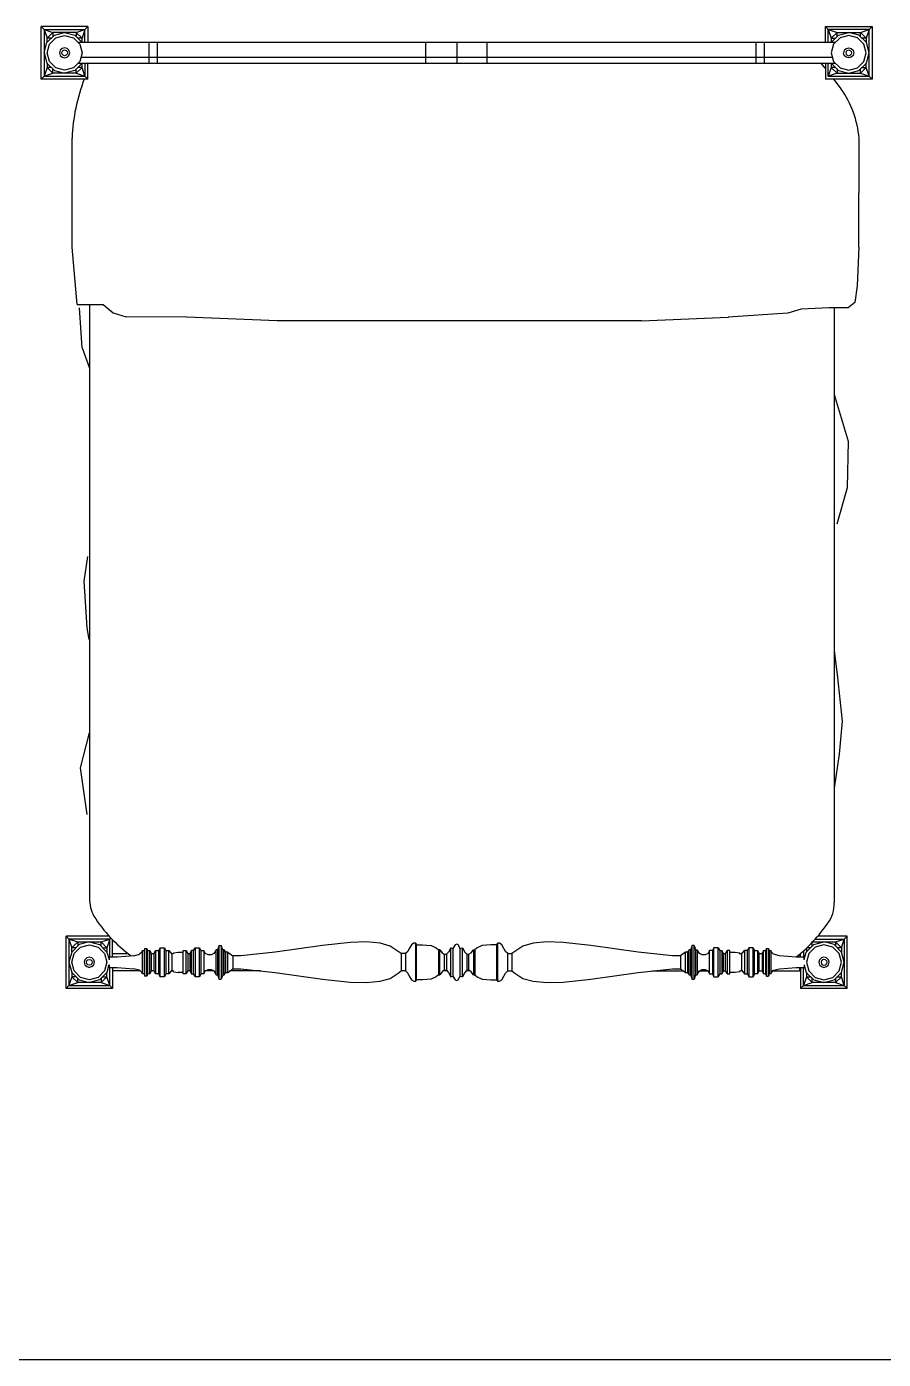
# Model space of a CAD drawing. Header units: millimetres. Extents: x 1787 to 68324, y 1435 to 30835.
# Drawn here: x 48820 to 50768, y 17580 to 20609 of the extents above; entities that cross this region are included whole.
import ezdxf

# ---------------------------------------------------------------- set-up
doc = ezdxf.new("R2010")
doc.units = ezdxf.units.MM
doc.layers.add('www.cad-blocks.net', color=7, linetype='Continuous')

# ---------------------------------------------------------------- blocks, each defined once
blk = doc.blocks.new('A$C07EB0306')
at = {"linetype": 'ByBlock'}
for p, q in [((0, 2.3775), (0, 2.5144)), ((0, 2.5144), (0.0075, 2.5069)), ((0.1218, 2.5144), (0, 2.5144)), ((0.1141, 2.5069), (0.1218, 2.5144)), ((0.1218, 2.5144), (0.1218, 2.4729)), ((2.0495, 2.5144), (2.1715, 2.5144)), ((2.0495, 2.5144), (2.0572, 2.5069)), ((2.0495, 2.4726), (2.0495, 2.5144)), ((2.1638, 2.5069), (2.1715, 2.5144)), ((2.1715, 2.5144), (2.1715, 2.3775)), ((0.0075, 2.5069), (0.0075, 2.385)), ((0.0075, 2.5069), (0.0152, 2.4842)), ((0.0075, 2.5069), (0.0304, 2.4994)), ((0.0075, 2.5069), (0.1141, 2.5069)), ((0.0146, 2.4726), (0.0342, 2.4922)), ((0.0152, 2.4842), (0.0304, 2.4994)), ((0.0152, 2.4735), (0.0152, 2.4842)), ((0.0259, 2.4842), (0.0152, 2.4842)), ((0.0213, 2.4689), (0.038, 2.4856)), ((0.0304, 2.4994), (0.0304, 2.4885)), ((0.0912, 2.4994), (0.0304, 2.4994)), ((0.0342, 2.4922), (0.0609, 2.4994)), ((0.038, 2.4856), (0.0609, 2.4916)), ((0.0609, 2.4994), (0.0876, 2.4922)), ((0.0609, 2.4916), (0.0838, 2.4856)), ((0.0838, 2.4856), (0.1005, 2.4689)), ((0.0876, 2.4922), (0.107, 2.4726)), ((0.0912, 2.4994), (0.1141, 2.5069)), ((0.1066, 2.4842), (0.0912, 2.4994)), ((0.0912, 2.4994), (0.0912, 2.4888)), ((0.1066, 2.4842), (0.0955, 2.4842)), ((0.1141, 2.5069), (0.1066, 2.4842)), ((0.1066, 2.4732), (0.1066, 2.4842)), ((0.1141, 2.4726), (0.1141, 2.5069)), ((2.0572, 2.5069), (2.0801, 2.4994)), ((2.0572, 2.4729), (2.0572, 2.5069)), ((2.0572, 2.5069), (2.0649, 2.4842)), ((2.1638, 2.5069), (2.0572, 2.5069)), ((2.0643, 2.4726), (2.0839, 2.4922)), ((2.0801, 2.4994), (2.0649, 2.4842)), ((2.0649, 2.4842), (2.0756, 2.4842)), ((2.0649, 2.4842), (2.0649, 2.4735)), ((2.0878, 2.4856), (2.071, 2.4689)), ((2.0801, 2.4885), (2.0801, 2.4994)), ((2.0801, 2.4994), (2.141, 2.4994)), ((2.0839, 2.4922), (2.1106, 2.4994)), ((2.1106, 2.4916), (2.0878, 2.4856)), ((2.1373, 2.4922), (2.1106, 2.4994)), ((2.1335, 2.4856), (2.1106, 2.4916)), ((2.1502, 2.4689), (2.1335, 2.4856)), ((2.1567, 2.4726), (2.1373, 2.4922)), ((2.141, 2.4994), (2.1638, 2.5069)), ((2.141, 2.4994), (2.1563, 2.4842)), ((2.141, 2.4888), (2.141, 2.4994)), ((2.1563, 2.4842), (2.1452, 2.4842)), ((2.1638, 2.5069), (2.1563, 2.4842)), ((2.1563, 2.4842), (2.1563, 2.4732)), ((2.1638, 2.385), (2.1638, 2.5069)), ((0.0075, 2.4461), (0.0146, 2.4726)), ((0.0075, 2.4461), (0.0146, 2.4193)), ((0.0152, 2.4461), (0.0213, 2.4689)), ((0.0213, 2.4231), (0.0152, 2.4461)), ((0.0494, 2.4527), (0.0474, 2.4461)), ((0.0474, 2.4461), (0.0494, 2.4392)), ((0.0542, 2.4576), (0.0494, 2.4527)), ((0.0494, 2.4392), (0.0542, 2.4343)), ((0.0532, 2.4461), (0.0542, 2.4499)), ((0.0542, 2.4421), (0.0532, 2.4461)), ((0.0609, 2.4594), (0.0542, 2.4576)), ((0.0571, 2.4525), (0.0542, 2.4499)), ((0.0571, 2.4395), (0.0542, 2.4421)), ((0.0571, 2.4525), (0.0609, 2.4536)), ((0.0609, 2.4383), (0.0571, 2.4395)), ((0.0676, 2.4576), (0.0609, 2.4594)), ((0.0609, 2.4536), (0.0647, 2.4525)), ((0.0647, 2.4395), (0.0609, 2.4383)), ((0.0647, 2.4525), (0.0674, 2.4499)), ((0.0674, 2.4421), (0.0647, 2.4395)), ((0.0674, 2.4499), (0.0684, 2.4461)), ((0.0684, 2.4461), (0.0674, 2.4421)), ((0.0724, 2.4527), (0.0676, 2.4576)), ((0.0676, 2.4343), (0.0724, 2.4392)), ((0.0742, 2.4461), (0.0724, 2.4527)), ((0.0724, 2.4392), (0.0742, 2.4461)), ((2.0747, 2.4726), (0.0966, 2.4726)), ((0.1005, 2.4689), (0.1066, 2.4461)), ((0.1066, 2.4461), (0.1005, 2.4231)), ((0.2818, 2.4193), (0.2818, 2.4726)), ((0.3028, 2.4726), (0.3028, 2.4193)), ((1.0056, 2.4193), (1.0056, 2.4726)), ((1.0858, 2.4726), (1.0858, 2.4193)), ((1.1657, 2.4193), (1.1657, 2.4726)), ((1.8686, 2.4193), (1.8686, 2.4726)), ((1.8895, 2.4726), (1.8895, 2.4193)), ((2.071, 2.4689), (2.0649, 2.4461)), ((2.0649, 2.4461), (2.071, 2.4231)), ((2.0991, 2.4527), (2.0972, 2.4461)), ((2.0991, 2.4392), (2.0972, 2.4461)), ((2.0991, 2.4527), (2.1039, 2.4576)), ((2.1039, 2.4343), (2.0991, 2.4392)), ((2.1039, 2.4499), (2.1029, 2.4461)), ((2.1029, 2.4461), (2.1039, 2.4421)), ((2.1039, 2.4576), (2.1106, 2.4594)), ((2.1039, 2.4499), (2.1068, 2.4525)), ((2.1068, 2.4395), (2.1039, 2.4421)), ((2.1068, 2.4525), (2.1106, 2.4536)), ((2.1068, 2.4395), (2.1106, 2.4383)), ((2.1106, 2.4594), (2.1171, 2.4576)), ((2.1106, 2.4536), (2.1145, 2.4525)), ((2.1106, 2.4383), (2.1145, 2.4395)), ((2.1145, 2.4525), (2.1171, 2.4499)), ((2.1171, 2.4421), (2.1145, 2.4395)), ((2.1171, 2.4576), (2.1221, 2.4527)), ((2.1171, 2.4499), (2.1181, 2.4461)), ((2.1181, 2.4461), (2.1171, 2.4421)), ((2.1221, 2.4392), (2.1171, 2.4343)), ((2.1221, 2.4527), (2.1239, 2.4461)), ((2.1239, 2.4461), (2.1221, 2.4392)), ((2.1563, 2.4461), (2.1502, 2.4689)), ((2.1502, 2.4231), (2.1563, 2.4461)), ((2.1638, 2.4461), (2.1567, 2.4726)), ((2.1567, 2.4193), (2.1638, 2.4461)), ((0.0152, 2.4078), (0.0075, 2.385)), ((0.0146, 2.4193), (0.0342, 2.3997)), ((0.0152, 2.4187), (0.0152, 2.4078)), ((0.0304, 2.3925), (0.0152, 2.4078)), ((0.0259, 2.4078), (0.0152, 2.4078)), ((0.038, 2.4064), (0.0213, 2.4231)), ((0.0609, 2.4003), (0.038, 2.4064)), ((0.0542, 2.4343), (0.0609, 2.4326)), ((0.0609, 2.4326), (0.0676, 2.4343)), ((0.0838, 2.4064), (0.0609, 2.4003)), ((0.1005, 2.4231), (0.0838, 2.4064)), ((0.0876, 2.3997), (0.107, 2.4193)), ((0.1066, 2.4078), (0.0912, 2.3925)), ((0.1066, 2.4078), (0.0955, 2.4078)), ((0.0966, 2.4193), (2.0747, 2.4193)), ((0.1035, 2.4346), (2.0678, 2.4346)), ((0.1066, 2.4078), (0.1066, 2.419)), ((0.1141, 2.385), (0.1066, 2.4078)), ((0.1141, 2.4193), (0.1141, 2.385)), ((0.1218, 2.3775), (0.1218, 2.4196)), ((2.0493, 2.4058), (2.0388, 2.4193)), ((2.0495, 2.4193), (2.0495, 2.3775)), ((2.0572, 2.385), (2.0572, 2.4196)), ((2.0649, 2.4078), (2.0572, 2.385)), ((2.0643, 2.4193), (2.0839, 2.3997)), ((2.0649, 2.4187), (2.0649, 2.4078)), ((2.0756, 2.4078), (2.0649, 2.4078)), ((2.0649, 2.4078), (2.0801, 2.3925)), ((2.071, 2.4231), (2.0878, 2.4064)), ((2.0878, 2.4064), (2.1106, 2.4003)), ((2.1106, 2.4326), (2.1039, 2.4343)), ((2.1171, 2.4343), (2.1106, 2.4326)), ((2.1106, 2.4003), (2.1335, 2.4064)), ((2.1335, 2.4064), (2.1502, 2.4231)), ((2.1373, 2.3997), (2.1567, 2.4193)), ((2.1563, 2.4078), (2.141, 2.3925)), ((2.1452, 2.4078), (2.1563, 2.4078)), ((2.1563, 2.4078), (2.1563, 2.419)), ((2.1638, 2.385), (2.1563, 2.4078)), ((0.0075, 2.385), (0, 2.3775)), ((0.1218, 2.3775), (0, 2.3775)), ((0.0075, 2.385), (0.0304, 2.3925)), ((0.0075, 2.385), (0.1141, 2.385)), ((0.0304, 2.3925), (0.0304, 2.4038)), ((0.0912, 2.3925), (0.0304, 2.3925)), ((0.0342, 2.3997), (0.0609, 2.3925)), ((0.0876, 2.3997), (0.0609, 2.3925)), ((0.0912, 2.3925), (0.0912, 2.4035)), ((0.0912, 2.3925), (0.1141, 2.385)), ((0.1141, 2.385), (0.1218, 2.3775)), ((2.1715, 2.3775), (2.0495, 2.3775)), ((2.0572, 2.385), (2.0559, 2.3839)), ((2.0801, 2.3925), (2.0572, 2.385)), ((2.0572, 2.385), (2.1638, 2.385)), ((2.071, 2.3775), (2.0912, 2.3513)), ((2.0801, 2.4038), (2.0801, 2.3925)), ((2.0801, 2.3925), (2.141, 2.3925)), ((2.0839, 2.3997), (2.1106, 2.3925)), ((2.1106, 2.3925), (2.1373, 2.3997)), ((2.141, 2.3925), (2.141, 2.4035)), ((2.141, 2.3925), (2.1638, 2.385)), ((2.1638, 2.385), (2.1715, 2.3775)), ((0.0807, 1.9384), (0.0805, 2.2231)), ((2.1373, 1.9384), (2.1375, 2.2231)), ((0.0934, 1.788), (0.0807, 1.9384)), ((2.1373, 1.9384), (2.1325, 1.8367)), ((2.1325, 1.8367), (2.1262, 1.7937)), ((0.0934, 1.788), (0.1272, 1.788)), ((0.1066, 1.6744), (0.0999, 1.7793)), ((0.1261, 1.788), (0.1261, 0.2356)), ((0.1272, 1.788), (0.1614, 1.788)), ((0.1614, 1.788), (0.1881, 1.7661)), ((2.0599, 1.779), (1.9861, 1.7756)), ((2.0618, 1.7793), (2.0599, 1.779)), ((2.1091, 1.7793), (2.0618, 1.7793)), ((2.0723, 1.7793), (2.0723, 0.224)), ((2.1262, 1.7937), (2.1091, 1.7793)), ((0.1881, 1.7661), (0.2223, 1.7557)), ((0.3804, 1.7551), (0.2223, 1.7557)), ((0.3804, 1.7551), (0.3806, 1.7543)), ((0.6165, 1.745), (0.3804, 1.7551)), ((1.5689, 1.745), (0.6165, 1.745)), ((1.5689, 1.745), (1.7956, 1.7551)), ((1.9517, 1.7652), (1.7956, 1.7551)), ((1.7956, 1.7551), (1.7958, 1.7543)), ((1.9861, 1.7756), (1.9517, 1.7652)), ((0.1066, 1.6744), (0.1256, 1.6217)), ((2.0724, 1.5526), (2.1087, 1.4307)), ((2.1087, 1.4307), (2.1068, 1.3088)), ((2.1068, 1.3088), (2.0799, 1.2137)), ((0.1124, 1.0647), (0.1214, 1.1296)), ((0.1199, 0.9428), (0.1124, 1.0647)), ((0.1254, 0.9123), (0.1199, 0.9428)), ((2.0722, 0.8829), (2.0801, 0.8209)), ((2.0801, 0.8209), (2.0933, 0.6991)), ((2.0933, 0.6991), (2.0853, 0.6126)), ((0.1028, 0.5772), (0.1256, 0.6685)), ((2.0853, 0.6126), (2.0723, 0.5237)), ((0.1199, 0.4553), (0.1028, 0.5772)), ((0.0647, 0), (0.0647, 0.1372)), ((0.0647, 0.1372), (0.0722, 0.1294)), ((0.1754, 0.1372), (0.0647, 0.1372)), ((0.0722, 0.1294), (0.0722, 0.0075)), ((0.0722, 0.1294), (0.0799, 0.1066)), ((0.0722, 0.1294), (0.0951, 0.1219)), ((0.179, 0.1294), (0.0722, 0.1294)), ((0.0989, 0.1147), (0.0795, 0.0951)), ((0.0799, 0.1066), (0.0951, 0.1219)), ((0.0799, 0.0957), (0.0799, 0.1066)), ((0.0909, 0.1066), (0.0799, 0.1066)), ((0.0861, 0.0913), (0.1028, 0.1081)), ((0.0951, 0.1219), (0.1562, 0.1219)), ((0.0951, 0.1219), (0.0951, 0.1109)), ((0.1256, 0.1219), (0.0989, 0.1147)), ((0.1028, 0.1081), (0.1256, 0.1144)), ((0.1256, 0.1219), (0.1523, 0.1147)), ((0.1256, 0.1144), (0.1485, 0.1081)), ((0.1485, 0.1081), (0.1652, 0.0913)), ((0.1523, 0.1147), (0.1717, 0.0951)), ((0.1562, 0.1219), (0.179, 0.1294)), ((0.1714, 0.1066), (0.1562, 0.1219)), ((0.1562, 0.1109), (0.1562, 0.1219)), ((0.1602, 0.1066), (0.1714, 0.1066)), ((0.179, 0.1294), (0.1714, 0.1066)), ((0.1714, 0.1066), (0.1714, 0.0957)), ((0.179, 0.1294), (0.1819, 0.1325)), ((0.179, 0.0818), (0.179, 0.1294)), ((0.1865, 0.0818), (0.1865, 0.1291)), ((0.2705, 0.1046), (0.2686, 0.0991)), ((0.2705, 0.0323), (0.2705, 0.1046)), ((0.2705, 0.1046), (0.276, 0.1046)), ((0.276, 0.1046), (0.278, 0.0991)), ((0.276, 0.0323), (0.276, 0.1046)), ((0.3104, 0.1066), (0.3066, 0.0991)), ((0.3104, 0.1066), (0.3218, 0.1066)), ((0.3104, 0.0305), (0.3104, 0.1066)), ((0.3218, 0.1066), (0.3256, 0.0991)), ((0.3218, 0.0305), (0.3218, 0.1066)), ((0.398, 0.0991), (0.4019, 0.1066)), ((0.4019, 0.1066), (0.4132, 0.1066)), ((0.4019, 0.1066), (0.4019, 0.0305)), ((0.4132, 0.1066), (0.4171, 0.0991)), ((0.4132, 0.0305), (0.4132, 0.1066)), ((0.4647, 0.1124), (0.4608, 0.1009)), ((0.4647, 0.0248), (0.4647, 0.1124)), ((0.4647, 0.1124), (0.4705, 0.1124)), ((0.4705, 0.1124), (0.4705, 0.0248)), ((0.4743, 0.1009), (0.4705, 0.1124)), ((0.7352, 0.1124), (0.6115, 0.0951)), ((0.8076, 0.1199), (0.7352, 0.1124)), ((0.8495, 0.1219), (0.8076, 0.1199)), ((0.8858, 0.1181), (0.8495, 0.1219)), ((0.9123, 0.1104), (0.8858, 0.1181)), ((0.9332, 0.0971), (0.9123, 0.1104)), ((0.9618, 0.1046), (0.958, 0.0971)), ((0.9676, 0.1144), (0.9618, 0.1046)), ((0.9734, 0.1181), (0.9676, 0.1144)), ((0.9789, 0.1181), (0.9734, 0.1181)), ((0.9789, 0.1181), (0.9809, 0.1144)), ((0.9789, 0.019), (0.9789, 0.1181)), ((0.9809, 0.0228), (0.9809, 0.1144)), ((0.9809, 0.1144), (0.9962, 0.1144)), ((0.9962, 0.1144), (1.0191, 0.1124)), ((1.0191, 0.1124), (1.0323, 0.1066)), ((1.0323, 0.1066), (1.0381, 0.1009)), ((1.0704, 0.1066), (1.0648, 0.0951)), ((1.0704, 0.1066), (1.0761, 0.1046)), ((1.0704, 0.0305), (1.0704, 0.1066)), ((1.0819, 0.1144), (1.0761, 0.1046)), ((1.0761, 0.1046), (1.0761, 0.0323)), ((1.0858, 0.1161), (1.0819, 0.1144)), ((1.0896, 0.1144), (1.0858, 0.1161)), ((1.0952, 0.1046), (1.0896, 0.1144)), ((1.0952, 0.1046), (1.1009, 0.1066)), ((1.0952, 0.0323), (1.0952, 0.1046)), ((1.1009, 0.1066), (1.1067, 0.0951)), ((1.1009, 0.0305), (1.1009, 0.1066)), ((1.139, 0.1066), (1.1334, 0.1009)), ((1.1524, 0.1124), (1.139, 0.1066)), ((1.1753, 0.1144), (1.1524, 0.1124)), ((1.1904, 0.1144), (1.1753, 0.1144)), ((1.1904, 0.1144), (1.1924, 0.1181)), ((1.1904, 0.0228), (1.1904, 0.1144)), ((1.1924, 0.1181), (1.1924, 0.019)), ((1.1981, 0.1181), (1.1924, 0.1181)), ((1.2039, 0.1144), (1.1981, 0.1181)), ((1.2095, 0.1046), (1.2039, 0.1144)), ((1.2133, 0.0971), (1.2095, 0.1046)), ((1.259, 0.1104), (1.2381, 0.0971)), ((1.2857, 0.1181), (1.259, 0.1104)), ((1.3218, 0.1219), (1.2857, 0.1181)), ((1.3639, 0.1199), (1.3218, 0.1219)), ((1.4361, 0.1124), (1.3639, 0.1199)), ((1.5601, 0.0951), (1.4361, 0.1124)), ((1.7011, 0.1124), (1.6972, 0.1009)), ((1.7066, 0.1124), (1.7011, 0.1124)), ((1.7011, 0.0248), (1.7011, 0.1124)), ((1.7066, 0.1124), (1.7105, 0.1009)), ((1.7066, 0.0248), (1.7066, 0.1124)), ((1.7581, 0.1066), (1.7543, 0.0991)), ((1.7696, 0.1066), (1.7581, 0.1066)), ((1.7581, 0.0305), (1.7581, 0.1066)), ((1.7696, 0.1066), (1.7735, 0.0991)), ((1.7696, 0.0305), (1.7696, 0.1066)), ((1.8457, 0.0991), (1.8495, 0.1066)), ((1.8495, 0.1066), (1.8495, 0.0305)), ((1.8611, 0.1066), (1.8495, 0.1066)), ((1.8611, 0.1066), (1.8647, 0.0991)), ((1.8611, 0.0305), (1.8611, 0.1066)), ((1.8953, 0.1046), (1.8933, 0.0991)), ((1.8953, 0.1046), (1.901, 0.1046)), ((1.8953, 0.0323), (1.8953, 0.1046)), ((1.901, 0.1046), (1.903, 0.0991)), ((1.901, 0.0323), (1.901, 0.1046)), ((1.9996, 0.0951), (2.0192, 0.1147)), ((2.0002, 0.1049), (2.0002, 0.0957)), ((2.0109, 0.1066), (2.0017, 0.1066)), ((2.023, 0.1081), (2.0061, 0.0913)), ((2.0153, 0.1109), (2.0153, 0.1213)), ((2.0161, 0.1219), (2.0762, 0.1219)), ((2.0192, 0.1147), (2.0459, 0.1219)), ((2.023, 0.1294), (2.0991, 0.1294)), ((2.0459, 0.1144), (2.023, 0.1081)), ((2.1068, 0.1372), (2.0319, 0.1372)), ((2.0724, 0.1147), (2.0459, 0.1219)), ((2.0687, 0.1081), (2.0459, 0.1144)), ((2.0854, 0.0913), (2.0687, 0.1081)), ((2.092, 0.0951), (2.0724, 0.1147)), ((2.0762, 0.1219), (2.0991, 0.1294)), ((2.0762, 0.1219), (2.0916, 0.1066)), ((2.0762, 0.1219), (2.0762, 0.1109)), ((2.0916, 0.1066), (2.0805, 0.1066)), ((2.0916, 0.1066), (2.0991, 0.1294)), ((2.0916, 0.1066), (2.0916, 0.0957)), ((2.0991, 0.1294), (2.1068, 0.1372)), ((2.0991, 0.1294), (2.0991, 0.0075)), ((2.1068, 0), (2.1068, 0.1372)), ((0.0795, 0.0951), (0.0722, 0.0686)), ((0.0799, 0.0686), (0.0861, 0.0913)), ((0.1141, 0.0752), (0.1124, 0.0686)), ((0.1189, 0.0801), (0.1141, 0.0752)), ((0.1179, 0.0686), (0.1191, 0.0723)), ((0.1256, 0.0818), (0.1189, 0.0801)), ((0.1218, 0.0752), (0.1191, 0.0723)), ((0.1218, 0.0752), (0.1256, 0.0761)), ((0.1324, 0.0801), (0.1256, 0.0818)), ((0.1256, 0.0761), (0.1295, 0.0752)), ((0.1295, 0.0752), (0.1322, 0.0723)), ((0.1322, 0.0723), (0.1333, 0.0686)), ((0.1372, 0.0752), (0.1324, 0.0801)), ((0.1389, 0.0686), (0.1372, 0.0752)), ((0.1652, 0.0913), (0.1714, 0.0686)), ((0.1717, 0.0951), (0.1771, 0.0758)), ((0.1771, 0.0818), (0.1771, 0.0752)), ((0.1981, 0.0818), (0.1771, 0.0818)), ((0.1865, 0.0913), (0.2248, 0.0913)), ((0.2419, 0.0856), (0.1981, 0.0818)), ((0.2419, 0.0856), (0.257, 0.0896)), ((0.2628, 0.0951), (0.257, 0.0896)), ((0.2647, 0.0991), (0.2628, 0.0951)), ((0.2647, 0.038), (0.2647, 0.0991)), ((0.2647, 0.0991), (0.2686, 0.0991)), ((0.2686, 0.0991), (0.2686, 0.038)), ((0.278, 0.0991), (0.2837, 0.0991)), ((0.278, 0.0991), (0.278, 0.038)), ((0.2837, 0.0991), (0.2876, 0.0913)), ((0.2837, 0.038), (0.2837, 0.0991)), ((0.2876, 0.0913), (0.2953, 0.0913)), ((0.2876, 0.0913), (0.2876, 0.0458)), ((0.2953, 0.0913), (0.2989, 0.0991)), ((0.2953, 0.0458), (0.2953, 0.0913)), ((0.2989, 0.0991), (0.3066, 0.0991)), ((0.2989, 0.0991), (0.2989, 0.038)), ((0.3066, 0.0991), (0.3066, 0.038)), ((0.3256, 0.0991), (0.3333, 0.0991)), ((0.3256, 0.0991), (0.3256, 0.038)), ((0.3333, 0.0991), (0.341, 0.0896)), ((0.3333, 0.038), (0.3333, 0.0991)), ((0.341, 0.0896), (0.3465, 0.0934)), ((0.341, 0.0896), (0.341, 0.0475)), ((0.3465, 0.0934), (0.3581, 0.0951)), ((0.3581, 0.0951), (0.3713, 0.0951)), ((0.3713, 0.0991), (0.379, 0.0991)), ((0.3713, 0.038), (0.3713, 0.0991)), ((0.379, 0.038), (0.379, 0.0991)), ((0.379, 0.0991), (0.3829, 0.0913)), ((0.3829, 0.0913), (0.3884, 0.0913)), ((0.3829, 0.0913), (0.3829, 0.0458)), ((0.3923, 0.0991), (0.3884, 0.0913)), ((0.3884, 0.0913), (0.3884, 0.0458)), ((0.3923, 0.038), (0.3923, 0.0991)), ((0.398, 0.0991), (0.3923, 0.0991)), ((0.398, 0.038), (0.398, 0.0991)), ((0.4171, 0.0991), (0.4247, 0.0991)), ((0.4171, 0.0991), (0.4171, 0.038)), ((0.4247, 0.0991), (0.4247, 0.038)), ((0.4286, 0.0913), (0.4247, 0.0991)), ((0.4361, 0.0876), (0.4286, 0.0913)), ((0.4438, 0.0876), (0.4361, 0.0876)), ((0.4514, 0.0913), (0.4438, 0.0876)), ((0.457, 0.1009), (0.4514, 0.0913)), ((0.457, 0.036), (0.457, 0.1009)), ((0.4608, 0.1009), (0.457, 0.1009)), ((0.4608, 0.1009), (0.4608, 0.036)), ((0.4743, 0.1009), (0.4743, 0.036)), ((0.4779, 0.1009), (0.4743, 0.1009)), ((0.4779, 0.1009), (0.4818, 0.0951)), ((0.4779, 0.036), (0.4779, 0.1009)), ((0.4818, 0.0951), (0.4818, 0.0418)), ((0.4876, 0.0951), (0.4818, 0.0951)), ((0.4876, 0.0951), (0.5008, 0.0856)), ((0.4876, 0.0418), (0.4876, 0.0951)), ((0.5008, 0.0856), (0.5008, 0.0513)), ((0.5219, 0.0856), (0.5008, 0.0856)), ((0.6115, 0.0951), (0.5219, 0.0856)), ((0.9409, 0.0913), (0.9332, 0.0971)), ((0.9409, 0.0913), (0.9409, 0.0458)), ((0.9524, 0.0913), (0.9409, 0.0913)), ((0.958, 0.0971), (0.9524, 0.0913)), ((0.9524, 0.0913), (0.9524, 0.0458)), ((1.0381, 0.1009), (1.0381, 0.036)), ((1.042, 0.1009), (1.0381, 0.1009)), ((1.042, 0.1009), (1.0475, 0.0934)), ((1.042, 0.036), (1.042, 0.1009)), ((1.0475, 0.0934), (1.0533, 0.0896)), ((1.0533, 0.0896), (1.0591, 0.0896)), ((1.0533, 0.0896), (1.0533, 0.0475)), ((1.0648, 0.0951), (1.0591, 0.0896)), ((1.0591, 0.0896), (1.0591, 0.0475)), ((1.1067, 0.0951), (1.1125, 0.0896)), ((1.1125, 0.0896), (1.1125, 0.0475)), ((1.1125, 0.0896), (1.118, 0.0896)), ((1.118, 0.0896), (1.1238, 0.0934)), ((1.118, 0.0475), (1.118, 0.0896)), ((1.1238, 0.0934), (1.1296, 0.1009)), ((1.1296, 0.1009), (1.1296, 0.036)), ((1.1296, 0.1009), (1.1334, 0.1009)), ((1.1334, 0.1009), (1.1334, 0.036)), ((1.2191, 0.0913), (1.2133, 0.0971)), ((1.2191, 0.0913), (1.2304, 0.0913)), ((1.2191, 0.0458), (1.2191, 0.0913)), ((1.2381, 0.0971), (1.2304, 0.0913)), ((1.2304, 0.0913), (1.2304, 0.0458)), ((1.6496, 0.0856), (1.5601, 0.0951)), ((1.6705, 0.0856), (1.6496, 0.0856)), ((1.6838, 0.0951), (1.6705, 0.0856)), ((1.6705, 0.0856), (1.6705, 0.0513)), ((1.6895, 0.0951), (1.6838, 0.0951)), ((1.6838, 0.0418), (1.6838, 0.0951)), ((1.6934, 0.1009), (1.6895, 0.0951)), ((1.6895, 0.0951), (1.6895, 0.0418)), ((1.6972, 0.1009), (1.6934, 0.1009)), ((1.6934, 0.036), (1.6934, 0.1009)), ((1.6972, 0.1009), (1.6972, 0.036)), ((1.7105, 0.1009), (1.7105, 0.036)), ((1.7105, 0.1009), (1.7143, 0.1009)), ((1.7201, 0.0913), (1.7143, 0.1009)), ((1.7143, 0.1009), (1.7143, 0.036)), ((1.7278, 0.0876), (1.7201, 0.0913)), ((1.7352, 0.0876), (1.7278, 0.0876)), ((1.7429, 0.0913), (1.7352, 0.0876)), ((1.7468, 0.0991), (1.7429, 0.0913)), ((1.7543, 0.0991), (1.7468, 0.0991)), ((1.7468, 0.038), (1.7468, 0.0991)), ((1.7543, 0.0991), (1.7543, 0.038)), ((1.7735, 0.0991), (1.7735, 0.038)), ((1.7735, 0.0991), (1.779, 0.0991)), ((1.779, 0.0991), (1.779, 0.038)), ((1.7829, 0.0913), (1.779, 0.0991)), ((1.7829, 0.0913), (1.7887, 0.0913)), ((1.7829, 0.0458), (1.7829, 0.0913)), ((1.7887, 0.0913), (1.7925, 0.0991)), ((1.7887, 0.0458), (1.7887, 0.0913)), ((1.7925, 0.0991), (1.7925, 0.038)), ((1.8, 0.0991), (1.7925, 0.0991)), ((1.8, 0.038), (1.8, 0.0991)), ((1.8, 0.0951), (1.8134, 0.0951)), ((1.8134, 0.0951), (1.8248, 0.0934)), ((1.8248, 0.0934), (1.8305, 0.0896)), ((1.8248, 0.0934), (1.8248, 0.0899)), ((1.8305, 0.0896), (1.8382, 0.0991)), ((1.8305, 0.0896), (1.8305, 0.0475)), ((1.8382, 0.0991), (1.8382, 0.038)), ((1.8457, 0.0991), (1.8382, 0.0991)), ((1.8457, 0.038), (1.8457, 0.0991)), ((1.8647, 0.038), (1.8647, 0.0991)), ((1.8647, 0.0991), (1.8724, 0.0991)), ((1.8724, 0.0991), (1.8762, 0.0913)), ((1.8724, 0.0991), (1.8724, 0.038)), ((1.8762, 0.0913), (1.8839, 0.0913)), ((1.8762, 0.0458), (1.8762, 0.0913)), ((1.8876, 0.0991), (1.8839, 0.0913)), ((1.8839, 0.0913), (1.8839, 0.0458)), ((1.8876, 0.0991), (1.8933, 0.0991)), ((1.8876, 0.038), (1.8876, 0.0991)), ((1.8933, 0.0991), (1.8933, 0.038)), ((1.903, 0.0991), (1.903, 0.038)), ((1.903, 0.0991), (1.9068, 0.0991)), ((1.9068, 0.0991), (1.9068, 0.038)), ((1.9087, 0.0951), (1.9068, 0.0991)), ((1.9143, 0.0896), (1.9087, 0.0951)), ((1.9297, 0.0856), (1.9143, 0.0896)), ((1.9735, 0.0818), (1.9297, 0.0856)), ((1.9944, 0.0818), (1.9735, 0.0818)), ((1.9829, 0.0864), (1.9829, 0.0818)), ((1.9848, 0.0818), (1.9848, 0.0888)), ((1.9925, 0.0968), (1.9925, 0.0818)), ((1.9944, 0.0758), (1.9996, 0.0951)), ((1.9944, 0.0752), (1.9944, 0.0818)), ((2.0061, 0.0913), (2.0002, 0.0686)), ((2.0342, 0.0752), (2.0324, 0.0686)), ((2.0392, 0.0801), (2.0342, 0.0752)), ((2.0392, 0.0723), (2.0382, 0.0686)), ((2.0459, 0.0818), (2.0392, 0.0801)), ((2.0392, 0.0723), (2.042, 0.0752)), ((2.0459, 0.0761), (2.042, 0.0752)), ((2.0524, 0.0801), (2.0459, 0.0818)), ((2.0495, 0.0752), (2.0459, 0.0761)), ((2.0495, 0.0752), (2.0524, 0.0723)), ((2.0574, 0.0752), (2.0524, 0.0801)), ((2.0524, 0.0723), (2.0534, 0.0686)), ((2.0591, 0.0686), (2.0574, 0.0752)), ((2.0916, 0.0686), (2.0854, 0.0913)), ((2.0991, 0.0686), (2.092, 0.0951)), ((0.0722, 0.0686), (0.0795, 0.0418)), ((0.0795, 0.0418), (0.0989, 0.0225)), ((0.0861, 0.0458), (0.0799, 0.0686)), ((0.0799, 0.0415), (0.0799, 0.0305)), ((0.1028, 0.0288), (0.0861, 0.0458)), ((0.1124, 0.0686), (0.1141, 0.062)), ((0.1141, 0.062), (0.1189, 0.0571)), ((0.1191, 0.0648), (0.1179, 0.0686)), ((0.1189, 0.0571), (0.1256, 0.0553)), ((0.1218, 0.062), (0.1191, 0.0648)), ((0.1256, 0.0608), (0.1218, 0.062)), ((0.1295, 0.062), (0.1256, 0.0608)), ((0.1324, 0.0571), (0.1256, 0.0553)), ((0.1322, 0.0648), (0.1295, 0.062)), ((0.1333, 0.0686), (0.1322, 0.0648)), ((0.1324, 0.0571), (0.1372, 0.062)), ((0.1372, 0.062), (0.1389, 0.0686)), ((0.1652, 0.0458), (0.1485, 0.0288)), ((0.1717, 0.0418), (0.1523, 0.0225)), ((0.1714, 0.0686), (0.1652, 0.0458)), ((0.1714, 0.0305), (0.1714, 0.0415)), ((0.1769, 0.0617), (0.1717, 0.0418)), ((0.1771, 0.062), (0.1771, 0.0553)), ((0.1771, 0.0553), (0.1981, 0.0553)), ((0.179, 0.0075), (0.179, 0.0556)), ((0.1865, 0.0556), (0.1865, 0)), ((0.2586, 0.0458), (0.1865, 0.0458)), ((0.1981, 0.0553), (0.2419, 0.0513)), ((0.257, 0.0475), (0.2419, 0.0513)), ((0.2628, 0.0418), (0.257, 0.0475)), ((0.2647, 0.038), (0.2628, 0.0418)), ((0.2686, 0.038), (0.2647, 0.038)), ((0.2686, 0.038), (0.2705, 0.0323)), ((0.278, 0.038), (0.276, 0.0323)), ((0.2837, 0.038), (0.278, 0.038)), ((0.2876, 0.0458), (0.2837, 0.038)), ((0.2953, 0.0458), (0.2876, 0.0458)), ((0.2989, 0.038), (0.2953, 0.0458)), ((0.3066, 0.038), (0.2989, 0.038)), ((0.3066, 0.038), (0.3104, 0.0305)), ((0.3256, 0.038), (0.3218, 0.0305)), ((0.3333, 0.038), (0.3256, 0.038)), ((0.341, 0.0475), (0.3333, 0.038)), ((0.3394, 0.0458), (0.3435, 0.0458)), ((0.3465, 0.0438), (0.341, 0.0475)), ((0.3465, 0.0438), (0.3581, 0.0418)), ((0.3713, 0.0418), (0.3581, 0.0418)), ((0.379, 0.038), (0.3713, 0.038)), ((0.3829, 0.0458), (0.379, 0.038)), ((0.3884, 0.0458), (0.3829, 0.0458)), ((0.3884, 0.0458), (0.3923, 0.038)), ((0.3923, 0.038), (0.398, 0.038)), ((0.4019, 0.0305), (0.398, 0.038)), ((0.4171, 0.038), (0.4132, 0.0305)), ((0.4247, 0.038), (0.4171, 0.038)), ((0.4247, 0.038), (0.4286, 0.0458)), ((0.4286, 0.0458), (0.4361, 0.0496)), ((0.4512, 0.0458), (0.4286, 0.0458)), ((0.4361, 0.0496), (0.4438, 0.0496)), ((0.4438, 0.0496), (0.4514, 0.0458)), ((0.4514, 0.0458), (0.457, 0.036)), ((0.457, 0.036), (0.4608, 0.036)), ((0.4608, 0.036), (0.4647, 0.0248)), ((0.4743, 0.036), (0.4705, 0.0248)), ((0.4743, 0.036), (0.4779, 0.036)), ((0.4779, 0.036), (0.4818, 0.0418)), ((0.4818, 0.0418), (0.4876, 0.0418)), ((0.4876, 0.0418), (0.5008, 0.0513)), ((0.5734, 0.0458), (0.4931, 0.0458)), ((0.5008, 0.0513), (0.5219, 0.0513)), ((0.5219, 0.0513), (0.6115, 0.0418)), ((0.6115, 0.0418), (0.7352, 0.0248)), ((0.9123, 0.0265), (0.9332, 0.0401)), ((0.9332, 0.0401), (0.9409, 0.0458)), ((0.9524, 0.0458), (0.9409, 0.0458)), ((0.9524, 0.0458), (0.958, 0.0401)), ((0.958, 0.0401), (0.9618, 0.0323)), ((1.0381, 0.036), (1.0323, 0.0305)), ((1.0381, 0.036), (1.042, 0.036)), ((1.0475, 0.0438), (1.042, 0.036)), ((1.0533, 0.0475), (1.0475, 0.0438)), ((1.0608, 0.0458), (1.0506, 0.0458)), ((1.0533, 0.0475), (1.0591, 0.0475)), ((1.0591, 0.0475), (1.0648, 0.0418)), ((1.0648, 0.0418), (1.0704, 0.0305)), ((1.1067, 0.0418), (1.1009, 0.0305)), ((1.1125, 0.0475), (1.1067, 0.0418)), ((1.1205, 0.0458), (1.1105, 0.0458)), ((1.118, 0.0475), (1.1125, 0.0475)), ((1.1238, 0.0438), (1.118, 0.0475)), ((1.1296, 0.036), (1.1238, 0.0438)), ((1.1296, 0.036), (1.1334, 0.036)), ((1.1334, 0.036), (1.139, 0.0305)), ((1.2095, 0.0323), (1.2133, 0.0401)), ((1.2133, 0.0401), (1.2191, 0.0458)), ((1.2191, 0.0458), (1.2304, 0.0458)), ((1.2304, 0.0458), (1.2381, 0.0401)), ((1.2381, 0.0401), (1.259, 0.0265)), ((1.4361, 0.0248), (1.5601, 0.0418)), ((1.5601, 0.0418), (1.6496, 0.0513)), ((1.5979, 0.0458), (1.678, 0.0458)), ((1.6496, 0.0513), (1.6705, 0.0513)), ((1.6705, 0.0513), (1.6838, 0.0418)), ((1.6838, 0.0418), (1.6895, 0.0418)), ((1.6895, 0.0418), (1.6934, 0.036)), ((1.6934, 0.036), (1.6972, 0.036)), ((1.6972, 0.036), (1.7011, 0.0248)), ((1.7105, 0.036), (1.7066, 0.0248)), ((1.7105, 0.036), (1.7143, 0.036)), ((1.7143, 0.036), (1.7201, 0.0458)), ((1.7199, 0.0458), (1.7427, 0.0458)), ((1.7201, 0.0458), (1.7278, 0.0496)), ((1.7278, 0.0496), (1.7352, 0.0496)), ((1.7352, 0.0496), (1.7429, 0.0458)), ((1.7429, 0.0458), (1.7468, 0.038)), ((1.7468, 0.038), (1.7543, 0.038)), ((1.7543, 0.038), (1.7581, 0.0305)), ((1.7735, 0.038), (1.7696, 0.0305)), ((1.7735, 0.038), (1.779, 0.038)), ((1.779, 0.038), (1.7829, 0.0458)), ((1.7829, 0.0458), (1.7887, 0.0458)), ((1.7925, 0.038), (1.7887, 0.0458)), ((1.7925, 0.038), (1.8, 0.038)), ((1.8134, 0.0418), (1.8, 0.0418)), ((1.8248, 0.0438), (1.8134, 0.0418)), ((1.8305, 0.0475), (1.8248, 0.0438)), ((1.8319, 0.0458), (1.8278, 0.0458)), ((1.8305, 0.0475), (1.8382, 0.038)), ((1.8382, 0.038), (1.8457, 0.038)), ((1.8457, 0.038), (1.8495, 0.0305)), ((1.8647, 0.038), (1.8611, 0.0305)), ((1.8724, 0.038), (1.8647, 0.038)), ((1.8724, 0.038), (1.8762, 0.0458)), ((1.8762, 0.0458), (1.8839, 0.0458)), ((1.8839, 0.0458), (1.8876, 0.038)), ((1.8933, 0.038), (1.8876, 0.038)), ((1.8933, 0.038), (1.8953, 0.0323)), ((1.903, 0.038), (1.901, 0.0323)), ((1.9068, 0.038), (1.903, 0.038)), ((1.9068, 0.038), (1.9087, 0.0418)), ((1.9087, 0.0418), (1.9143, 0.0475)), ((1.9126, 0.0458), (1.9829, 0.0458)), ((1.9143, 0.0475), (1.9297, 0.0513)), ((1.9297, 0.0513), (1.9735, 0.0553)), ((1.9735, 0.0553), (1.9944, 0.0553)), ((1.9829, 0.0458), (1.9829, 0.0553)), ((1.9848, 0.0556), (1.9848, 0)), ((1.9925, 0.0075), (1.9925, 0.0556)), ((1.9944, 0.062), (1.9944, 0.0553)), ((1.9944, 0.0614), (1.9996, 0.0418)), ((1.9996, 0.0418), (2.0192, 0.0225)), ((2.0002, 0.0686), (2.0061, 0.0458)), ((2.0002, 0.0415), (2.0002, 0.0305)), ((2.0061, 0.0458), (2.023, 0.0288)), ((2.0324, 0.0686), (2.0342, 0.062)), ((2.0342, 0.062), (2.0392, 0.0571)), ((2.0382, 0.0686), (2.0392, 0.0648)), ((2.042, 0.062), (2.0392, 0.0648)), ((2.0392, 0.0571), (2.0459, 0.0553)), ((2.042, 0.062), (2.0459, 0.0608)), ((2.0459, 0.0608), (2.0495, 0.062)), ((2.0459, 0.0553), (2.0524, 0.0571)), ((2.0495, 0.062), (2.0524, 0.0648)), ((2.0534, 0.0686), (2.0524, 0.0648)), ((2.0524, 0.0571), (2.0574, 0.062)), ((2.0574, 0.062), (2.0591, 0.0686)), ((2.0687, 0.0288), (2.0854, 0.0458)), ((2.0724, 0.0225), (2.092, 0.0418)), ((2.0854, 0.0458), (2.0916, 0.0686)), ((2.0916, 0.0305), (2.0916, 0.0415)), ((2.092, 0.0418), (2.0991, 0.0686)), ((0.0722, 0.0075), (0.0647, 0)), ((0.1865, 0), (0.0647, 0)), ((0.0799, 0.0305), (0.0722, 0.0075)), ((0.0722, 0.0075), (0.0951, 0.0153)), ((0.0722, 0.0075), (0.179, 0.0075)), ((0.0951, 0.0153), (0.0799, 0.0305)), ((0.0907, 0.0305), (0.0799, 0.0305)), ((0.0951, 0.0153), (0.0951, 0.0265)), ((0.1562, 0.0153), (0.0951, 0.0153)), ((0.0989, 0.0225), (0.1256, 0.0153)), ((0.1256, 0.0228), (0.1028, 0.0288)), ((0.1485, 0.0288), (0.1256, 0.0228)), ((0.1523, 0.0225), (0.1256, 0.0153)), ((0.1714, 0.0305), (0.1562, 0.0153)), ((0.1562, 0.0265), (0.1562, 0.0153)), ((0.1562, 0.0153), (0.179, 0.0075)), ((0.1604, 0.0305), (0.1714, 0.0305)), ((0.179, 0.0075), (0.1714, 0.0305)), ((0.1865, 0), (0.179, 0.0075)), ((0.276, 0.0323), (0.2705, 0.0323)), ((0.3218, 0.0305), (0.3104, 0.0305)), ((0.4132, 0.0305), (0.4019, 0.0305)), ((0.4647, 0.0248), (0.4705, 0.0248)), ((0.7352, 0.0248), (0.8076, 0.017)), ((0.8076, 0.017), (0.8495, 0.0153)), ((0.8495, 0.0153), (0.8858, 0.019)), ((0.8858, 0.019), (0.9123, 0.0265)), ((0.9618, 0.0323), (0.9676, 0.0228)), ((0.9676, 0.0228), (0.9734, 0.019)), ((0.9734, 0.019), (0.9789, 0.019)), ((0.9809, 0.0228), (0.9789, 0.019)), ((0.9962, 0.0228), (0.9809, 0.0228)), ((1.0191, 0.0248), (0.9962, 0.0228)), ((1.0323, 0.0305), (1.0191, 0.0248)), ((1.0704, 0.0305), (1.0761, 0.0323)), ((1.0761, 0.0323), (1.0819, 0.0228)), ((1.0819, 0.0228), (1.0858, 0.021)), ((1.0858, 0.021), (1.0896, 0.0228)), ((1.0896, 0.0228), (1.0952, 0.0323)), ((1.0952, 0.0323), (1.1009, 0.0305)), ((1.139, 0.0305), (1.1524, 0.0248)), ((1.1524, 0.0248), (1.1753, 0.0228)), ((1.1753, 0.0228), (1.1904, 0.0228)), ((1.1904, 0.0228), (1.1924, 0.019)), ((1.1924, 0.019), (1.1981, 0.019)), ((1.1981, 0.019), (1.2039, 0.0228)), ((1.2039, 0.0228), (1.2095, 0.0323)), ((1.259, 0.0265), (1.2857, 0.019)), ((1.2857, 0.019), (1.3218, 0.0153)), ((1.3218, 0.0153), (1.3639, 0.017)), ((1.3639, 0.017), (1.4361, 0.0248)), ((1.7011, 0.0248), (1.7066, 0.0248)), ((1.7581, 0.0305), (1.7696, 0.0305)), ((1.8495, 0.0305), (1.8611, 0.0305)), ((1.8953, 0.0323), (1.901, 0.0323)), ((1.9848, 0), (1.9925, 0.0075)), ((2.1068, 0), (1.9848, 0)), ((2.0002, 0.0305), (1.9925, 0.0075)), ((1.9925, 0.0075), (2.0153, 0.0153)), ((1.9925, 0.0075), (2.0991, 0.0075)), ((2.0002, 0.0305), (2.0109, 0.0305)), ((2.0153, 0.0153), (2.0002, 0.0305)), ((2.0153, 0.0153), (2.0153, 0.0265)), ((2.0762, 0.0153), (2.0153, 0.0153)), ((2.0192, 0.0225), (2.0459, 0.0153)), ((2.023, 0.0288), (2.0459, 0.0228)), ((2.0459, 0.0228), (2.0687, 0.0288)), ((2.0459, 0.0153), (2.0724, 0.0225)), ((2.0916, 0.0305), (2.0762, 0.0153)), ((2.0762, 0.0265), (2.0762, 0.0153)), ((2.0762, 0.0153), (2.0991, 0.0075)), ((2.0805, 0.0305), (2.0916, 0.0305)), ((2.0991, 0.0075), (2.0916, 0.0305)), ((2.0991, 0.0075), (2.1068, 0))]:
    blk.add_line(p, q, dxfattribs=at)
for centre, radius, start, end in [((0.5569, 2.2055), 0.4767, 158.8439, 177.8832), ((1.873, 2.2001), 0.2655, 4.9761, 34.728), ((0.2269, 0.2359), 0.1009, 180.1376, 207.3738), ((1.9959, 0.2185), 0.0766, 321.425, 4.1587), ((0.4508, 0.3854), 0.3696, 212.0093, 234.2871), ((1.7179, 0.4042), 0.4108, 308.4434, 325.3535)]:
    blk.add_arc(centre, radius, start, end, dxfattribs=at)
blk = doc.blocks.new('format')
at = {"color": 155, "true_color": 0x546d8e}
blk.add_line((47364.4, 27062.5), (110172.9, 27062.5), dxfattribs=at)

msp = doc.modelspace()

# ---------------------------------------------------------------- block references
at = {"xscale": 869.5, "yscale": 869.5, "zscale": 869.5}
msp.add_blockref('A$C07EB0306', (48853.7, 18422.5), dxfattribs=at)
at = {"layer": 'www.cad-blocks.net'}
msp.add_blockref('format', (-41848.5, -9482.9), dxfattribs=at)

doc.saveas('drawing.dxf')
